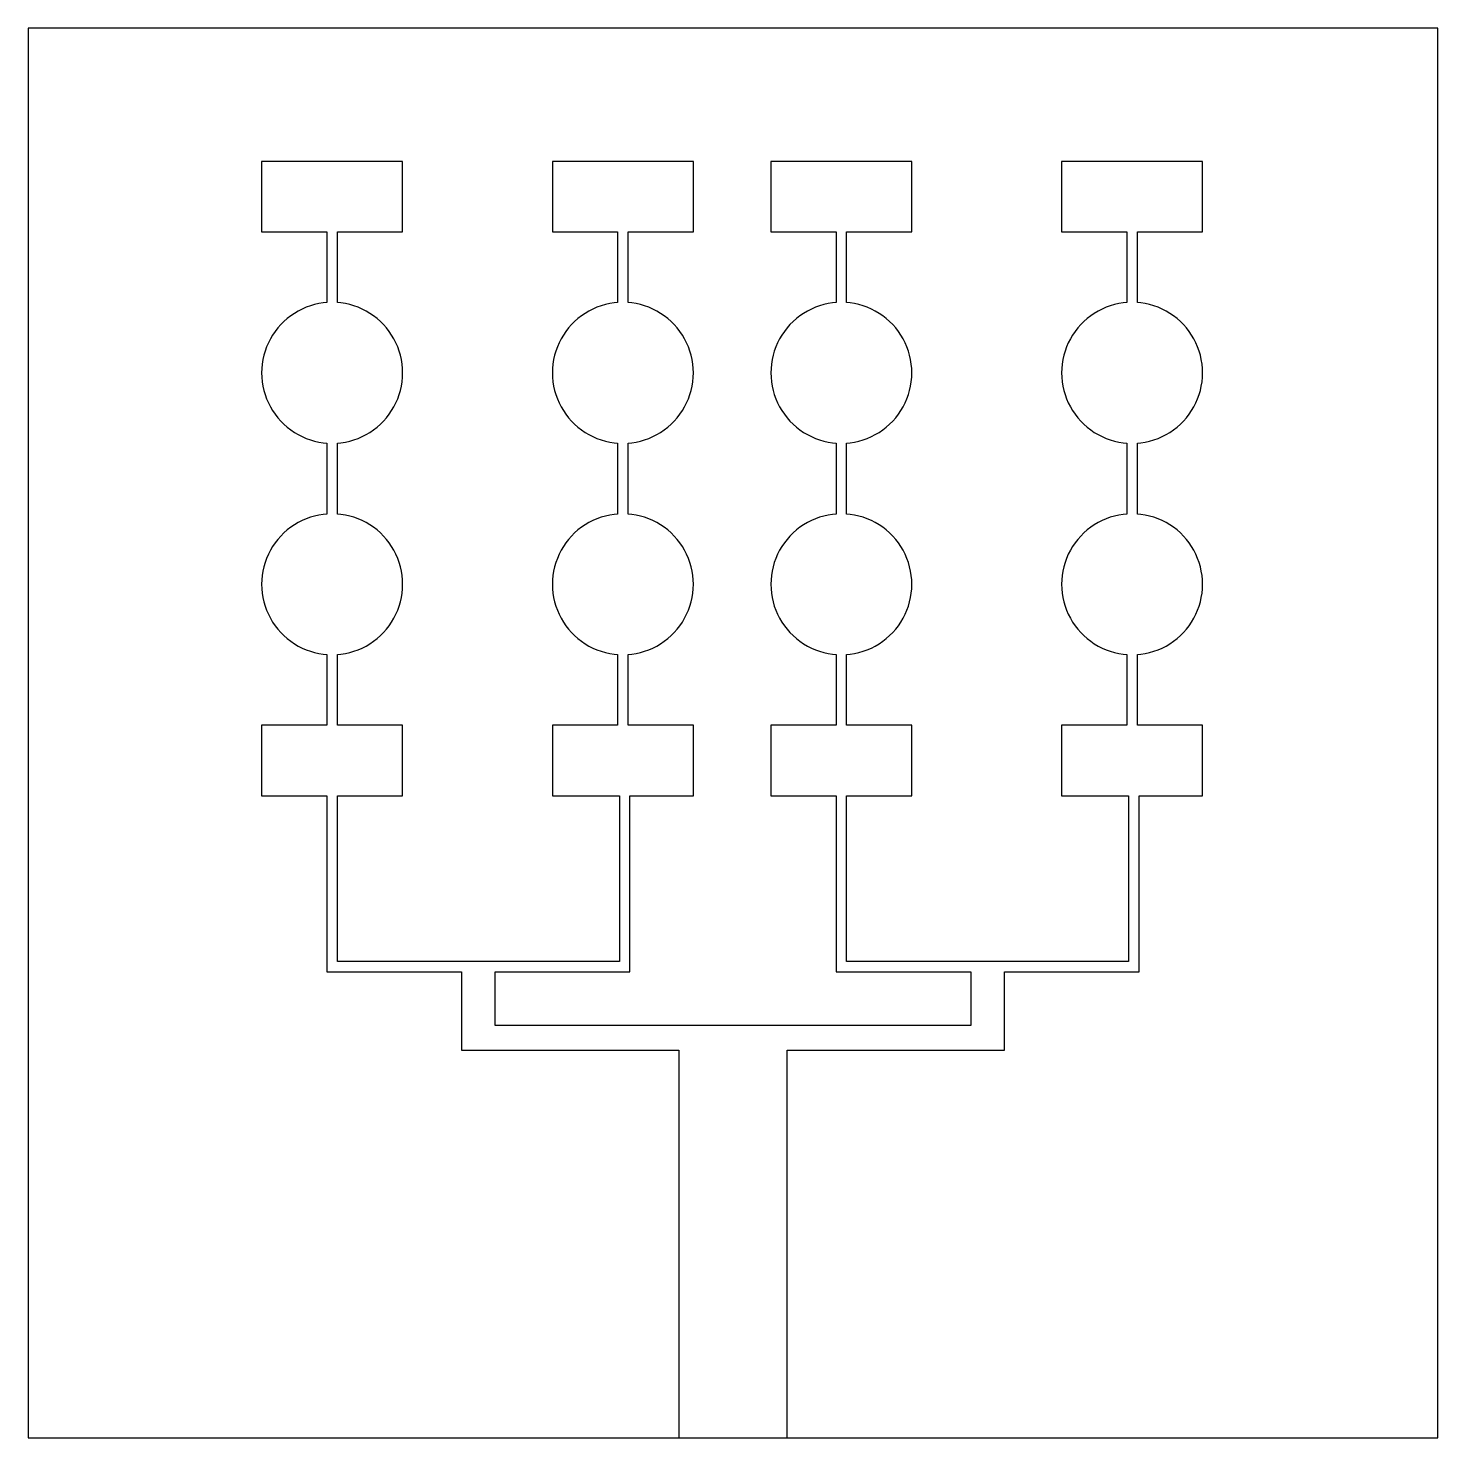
# Model space of a CAD drawing. Extents: x -20 to 20, y -20 to 20.
import ezdxf

# ---------------------------------------------------------------- set-up
doc = ezdxf.new("R2010")
doc.units = 0

msp = doc.modelspace()

# ---------------------------------------------------------------- linework, layer by layer
at = {"layer": 'COPPER (ANNEALED)'}
msp.add_lwpolyline([(-1.535, -20), (1.535, -20), (1.535, -9), (7.7, -9), (7.7, -6.78), (11.525, -6.78), (11.525, -1.78), (13.325, -1.78), (13.325, 0.22), (11.475, 0.22), (11.475, 2.226255), (11.575666, 2.235771), (11.699763, 2.255425), (11.82238, 2.282834), (11.943034, 2.317887), (12.061249, 2.360447), (12.176559, 2.410346), (12.288507, 2.467387), (12.396654, 2.531344), (12.500571, 2.601966), (12.599848, 2.678974), (12.694094, 2.762063), (12.782937, 2.850906), (12.866026, 2.945152), (12.943034, 3.044429), (13.013656, 3.148346), (13.077613, 3.256493), (13.134654, 3.368441), (13.184553, 3.483751), (13.227113, 3.601966), (13.262166, 3.72262), (13.289575, 3.845237), (13.309229, 3.969334), (13.321053, 4.094419), (13.325, 4.22), (13.321053, 4.345581), (13.309229, 4.470666), (13.289575, 4.594763), (13.262166, 4.71738), (13.227113, 4.838034), (13.184553, 4.956249), (13.134654, 5.071559), (13.077613, 5.183507), (13.013656, 5.291654), (12.943034, 5.395571), (12.866026, 5.494848), (12.782937, 5.589094), (12.694094, 5.677937), (12.599848, 5.761026), (12.500571, 5.838034), (12.396654, 5.908656), (12.288507, 5.972613), (12.176559, 6.029654), (12.061249, 6.079553), (11.943034, 6.122113), (11.82238, 6.157166), (11.699763, 6.184575), (11.575666, 6.204229), (11.475, 6.213745), (11.475, 8.226255), (11.575666, 8.235771), (11.699763, 8.255425), (11.82238, 8.282834), (11.943034, 8.317887), (12.061249, 8.360447), (12.176559, 8.410346), (12.288507, 8.467387), (12.396654, 8.531344), (12.500571, 8.601966), (12.599848, 8.678974), (12.694094, 8.762063), (12.782937, 8.850906), (12.866026, 8.945152), (12.943034, 9.044429), (13.013656, 9.148346), (13.077613, 9.256493), (13.134654, 9.368441), (13.184553, 9.483751), (13.227113, 9.601966), (13.262166, 9.72262), (13.289575, 9.845237), (13.309229, 9.969334), (13.321053, 10.094419), (13.325, 10.22), (13.321053, 10.345581), (13.309229, 10.470666), (13.289575, 10.594763), (13.262166, 10.71738), (13.227113, 10.838034), (13.184553, 10.956249), (13.134654, 11.071559), (13.077613, 11.183507), (13.013656, 11.291654), (12.943034, 11.395571), (12.866026, 11.494848), (12.782937, 11.589094), (12.694094, 11.677937), (12.599848, 11.761026), (12.500571, 11.838034), (12.396654, 11.908656), (12.288507, 11.972613), (12.176559, 12.029654), (12.061249, 12.079553), (11.943034, 12.122113), (11.82238, 12.157166), (11.699763, 12.184575), (11.575666, 12.204229), (11.475, 12.213745), (11.475, 14.22), (13.325, 14.22), (13.325, 16.22), (9.325, 16.22), (9.325, 14.22), (11.175, 14.22), (11.175, 12.213745), (11.074334, 12.204229), (10.950237, 12.184575), (10.82762, 12.157166), (10.706966, 12.122113), (10.588751, 12.079553), (10.473441, 12.029654), (10.361493, 11.972613), (10.253346, 11.908656), (10.149429, 11.838034), (10.050152, 11.761026), (9.955906, 11.677937), (9.867063, 11.589094), (9.783974, 11.494848), (9.706966, 11.395571), (9.636344, 11.291654), (9.572387, 11.183507), (9.515346, 11.071559), (9.465447, 10.956249), (9.422887, 10.838034), (9.387834, 10.71738), (9.360425, 10.594763), (9.340771, 10.470666), (9.328947, 10.345581), (9.325, 10.22), (9.328947, 10.094419), (9.340771, 9.969334), (9.360425, 9.845237), (9.387834, 9.72262), (9.422887, 9.601966), (9.465447, 9.483751), (9.515346, 9.368441), (9.572387, 9.256493), (9.636344, 9.148346), (9.706966, 9.044429), (9.783974, 8.945152), (9.867063, 8.850906), (9.955906, 8.762063), (10.050152, 8.678974), (10.149429, 8.601966), (10.253346, 8.531344), (10.361493, 8.467387), (10.473441, 8.410346), (10.588751, 8.360447), (10.706966, 8.317887), (10.82762, 8.282834), (10.950237, 8.255425), (11.074334, 8.235771), (11.175, 8.226255), (11.175, 6.213745), (11.074334, 6.204229), (10.950237, 6.184575), (10.82762, 6.157166), (10.706966, 6.122113), (10.588751, 6.079553), (10.473441, 6.029654), (10.361493, 5.972613), (10.253346, 5.908656), (10.149429, 5.838034), (10.050152, 5.761026), (9.955906, 5.677937), (9.867063, 5.589094), (9.783974, 5.494848), (9.706966, 5.395571), (9.636344, 5.291654), (9.572387, 5.183507), (9.515346, 5.071559), (9.465447, 4.956249), (9.422887, 4.838034), (9.387834, 4.71738), (9.360425, 4.594763), (9.340771, 4.470666), (9.328947, 4.345581), (9.325, 4.22), (9.328947, 4.094419), (9.340771, 3.969334), (9.360425, 3.845237), (9.387834, 3.72262), (9.422887, 3.601966), (9.465447, 3.483751), (9.515346, 3.368441), (9.572387, 3.256493), (9.636344, 3.148346), (9.706966, 3.044429), (9.783974, 2.945152), (9.867063, 2.850906), (9.955906, 2.762063), (10.050152, 2.678974), (10.149429, 2.601966), (10.253346, 2.531344), (10.361493, 2.467387), (10.473441, 2.410346), (10.588751, 2.360447), (10.706966, 2.317887), (10.82762, 2.282834), (10.950237, 2.255425), (11.074334, 2.235771), (11.175, 2.226255), (11.175, 0.22), (9.325, 0.22), (9.325, -1.78), (11.225, -1.78), (11.225, -6.48), (3.225, -6.48), (3.225, -1.78), (5.075, -1.78), (5.075, 0.22), (3.225, 0.22), (3.225, 2.226255), (3.325666, 2.235771), (3.449763, 2.255425), (3.57238, 2.282834), (3.693034, 2.317887), (3.811249, 2.360447), (3.926559, 2.410346), (4.038507, 2.467387), (4.146654, 2.531344), (4.250571, 2.601966), (4.349848, 2.678974), (4.444094, 2.762063), (4.532937, 2.850906), (4.616026, 2.945152), (4.693034, 3.044429), (4.763656, 3.148346), (4.827613, 3.256493), (4.884654, 3.368441), (4.934553, 3.483751), (4.977113, 3.601966), (5.012166, 3.72262), (5.039575, 3.845237), (5.059229, 3.969334), (5.071053, 4.094419), (5.075, 4.22), (5.071053, 4.345581), (5.059229, 4.470666), (5.039575, 4.594763), (5.012166, 4.71738), (4.977113, 4.838034), (4.934553, 4.956249), (4.884654, 5.071559), (4.827613, 5.183507), (4.763656, 5.291654), (4.693034, 5.395571), (4.616026, 5.494848), (4.532937, 5.589094), (4.444094, 5.677937), (4.349848, 5.761026), (4.250571, 5.838034), (4.146654, 5.908656), (4.038507, 5.972613), (3.926559, 6.029654), (3.811249, 6.079553), (3.693034, 6.122113), (3.57238, 6.157166), (3.449763, 6.184575), (3.325666, 6.204229), (3.225, 6.213745), (3.225, 8.226255), (3.325666, 8.235771), (3.449763, 8.255425), (3.57238, 8.282834), (3.693034, 8.317887), (3.811249, 8.360447), (3.926559, 8.410346), (4.038507, 8.467387), (4.146654, 8.531344), (4.250571, 8.601966), (4.349848, 8.678974), (4.444094, 8.762063), (4.532937, 8.850906), (4.616026, 8.945152), (4.693034, 9.044429), (4.763656, 9.148346), (4.827613, 9.256493), (4.884654, 9.368441), (4.934553, 9.483751), (4.977113, 9.601966), (5.012166, 9.72262), (5.039575, 9.845237), (5.059229, 9.969334), (5.071053, 10.094419), (5.075, 10.22), (5.071053, 10.345581), (5.059229, 10.470666), (5.039575, 10.594763), (5.012166, 10.71738), (4.977113, 10.838034), (4.934553, 10.956249), (4.884654, 11.071559), (4.827613, 11.183507), (4.763656, 11.291654), (4.693034, 11.395571), (4.616026, 11.494848), (4.532937, 11.589094), (4.444094, 11.677937), (4.349848, 11.761026), (4.250571, 11.838034), (4.146654, 11.908656), (4.038507, 11.972613), (3.926559, 12.029654), (3.811249, 12.079553), (3.693034, 12.122113), (3.57238, 12.157166), (3.449763, 12.184575), (3.325666, 12.204229), (3.225, 12.213745), (3.225, 14.22), (5.075, 14.22), (5.075, 16.22), (1.075, 16.22), (1.075, 14.22), (2.925, 14.22), (2.925, 12.213745), (2.824334, 12.204229), (2.700237, 12.184575), (2.57762, 12.157166), (2.456966, 12.122113), (2.338751, 12.079553), (2.223441, 12.029654), (2.111493, 11.972613), (2.003346, 11.908656), (1.899429, 11.838034), (1.800152, 11.761026), (1.705906, 11.677937), (1.617063, 11.589094), (1.533974, 11.494848), (1.456966, 11.395571), (1.386344, 11.291654), (1.322387, 11.183507), (1.265346, 11.071559), (1.215447, 10.956249), (1.172887, 10.838034), (1.137834, 10.71738), (1.110425, 10.594763), (1.090771, 10.470666), (1.078947, 10.345581), (1.075, 10.22), (1.078947, 10.094419), (1.090771, 9.969334), (1.110425, 9.845237), (1.137834, 9.72262), (1.172887, 9.601966), (1.215447, 9.483751), (1.265346, 9.368441), (1.322387, 9.256493), (1.386344, 9.148346), (1.456966, 9.044429), (1.533974, 8.945152), (1.617063, 8.850906), (1.705906, 8.762063), (1.800152, 8.678974), (1.899429, 8.601966), (2.003346, 8.531344), (2.111493, 8.467387), (2.223441, 8.410346), (2.338751, 8.360447), (2.456966, 8.317887), (2.57762, 8.282834), (2.700237, 8.255425), (2.824334, 8.235771), (2.925, 8.226255), (2.925, 6.213745), (2.824334, 6.204229), (2.700237, 6.184575), (2.57762, 6.157166), (2.456966, 6.122113), (2.338751, 6.079553), (2.223441, 6.029654), (2.111493, 5.972613), (2.003346, 5.908656), (1.899429, 5.838034), (1.800152, 5.761026), (1.705906, 5.677937), (1.617063, 5.589094), (1.533974, 5.494848), (1.456966, 5.395571), (1.386344, 5.291654), (1.322387, 5.183507), (1.265346, 5.071559), (1.215447, 4.956249), (1.172887, 4.838034), (1.137834, 4.71738), (1.110425, 4.594763), (1.090771, 4.470666), (1.078947, 4.345581), (1.075, 4.22), (1.078947, 4.094419), (1.090771, 3.969334), (1.110425, 3.845237), (1.137834, 3.72262), (1.172887, 3.601966), (1.215447, 3.483751), (1.265346, 3.368441), (1.322387, 3.256493), (1.386344, 3.148346), (1.456966, 3.044429), (1.533974, 2.945152), (1.617063, 2.850906), (1.705906, 2.762063), (1.800152, 2.678974), (1.899429, 2.601966), (2.003346, 2.531344), (2.111493, 2.467387), (2.223441, 2.410346), (2.338751, 2.360447), (2.456966, 2.317887), (2.57762, 2.282834), (2.700237, 2.255425), (2.824334, 2.235771), (2.925, 2.226255), (2.925, 0.22), (1.075, 0.22), (1.075, -1.78), (2.925, -1.78), (2.925, -6.78), (6.75, -6.78), (6.75, -8.3), (-6.75, -8.3), (-6.75, -6.78), (-2.925, -6.78), (-2.925, -1.78), (-1.125, -1.78), (-1.125, 0.22), (-2.975, 0.22), (-2.975, 2.226255), (-2.874334, 2.235771), (-2.750237, 2.255425), (-2.62762, 2.282834), (-2.506966, 2.317887), (-2.388751, 2.360447), (-2.273441, 2.410346), (-2.161493, 2.467387), (-2.053346, 2.531344), (-1.949429, 2.601966), (-1.850152, 2.678974), (-1.755906, 2.762063), (-1.667063, 2.850906), (-1.583974, 2.945152), (-1.506966, 3.044429), (-1.436344, 3.148346), (-1.372387, 3.256493), (-1.315346, 3.368441), (-1.265447, 3.483751), (-1.222887, 3.601966), (-1.187834, 3.72262), (-1.160425, 3.845237), (-1.140771, 3.969334), (-1.128947, 4.094419), (-1.125, 4.22), (-1.128947, 4.345581), (-1.140771, 4.470666), (-1.160425, 4.594763), (-1.187834, 4.71738), (-1.222887, 4.838034), (-1.265447, 4.956249), (-1.315346, 5.071559), (-1.372387, 5.183507), (-1.436344, 5.291654), (-1.506966, 5.395571), (-1.583974, 5.494848), (-1.667063, 5.589094), (-1.755906, 5.677937), (-1.850152, 5.761026), (-1.949429, 5.838034), (-2.053346, 5.908656), (-2.161493, 5.972613), (-2.273441, 6.029654), (-2.388751, 6.079553), (-2.506966, 6.122113), (-2.62762, 6.157166), (-2.750237, 6.184575), (-2.874334, 6.204229), (-2.975, 6.213745), (-2.975, 8.226255), (-2.874334, 8.235771), (-2.750237, 8.255425), (-2.62762, 8.282834), (-2.506966, 8.317887), (-2.388751, 8.360447), (-2.273441, 8.410346), (-2.161493, 8.467387), (-2.053346, 8.531344), (-1.949429, 8.601966), (-1.850152, 8.678974), (-1.755906, 8.762063), (-1.667063, 8.850906), (-1.583974, 8.945152), (-1.506966, 9.044429), (-1.436344, 9.148346), (-1.372387, 9.256493), (-1.315346, 9.368441), (-1.265447, 9.483751), (-1.222887, 9.601966), (-1.187834, 9.72262), (-1.160425, 9.845237), (-1.140771, 9.969334), (-1.128947, 10.094419), (-1.125, 10.22), (-1.128947, 10.345581), (-1.140771, 10.470666), (-1.160425, 10.594763), (-1.187834, 10.71738), (-1.222887, 10.838034), (-1.265447, 10.956249), (-1.315346, 11.071559), (-1.372387, 11.183507), (-1.436344, 11.291654), (-1.506966, 11.395571), (-1.583974, 11.494848), (-1.667063, 11.589094), (-1.755906, 11.677937), (-1.850152, 11.761026), (-1.949429, 11.838034), (-2.053346, 11.908656), (-2.161493, 11.972613), (-2.273441, 12.029654), (-2.388751, 12.079553), (-2.506966, 12.122113), (-2.62762, 12.157166), (-2.750237, 12.184575), (-2.874334, 12.204229), (-2.975, 12.213745), (-2.975, 14.22), (-1.125, 14.22), (-1.125, 16.22), (-5.125, 16.22), (-5.125, 14.22), (-3.275, 14.22), (-3.275, 12.213745), (-3.375666, 12.204229), (-3.499763, 12.184575), (-3.62238, 12.157166), (-3.743034, 12.122113), (-3.861249, 12.079553), (-3.976559, 12.029654), (-4.088507, 11.972613), (-4.196654, 11.908656), (-4.300571, 11.838034), (-4.399848, 11.761026), (-4.494094, 11.677937), (-4.582937, 11.589094), (-4.666026, 11.494848), (-4.743034, 11.395571), (-4.813656, 11.291654), (-4.877613, 11.183507), (-4.934654, 11.071559), (-4.984553, 10.956249), (-5.027113, 10.838034), (-5.062166, 10.71738), (-5.089575, 10.594763), (-5.109229, 10.470666), (-5.121053, 10.345581), (-5.125, 10.22), (-5.121053, 10.094419), (-5.109229, 9.969334), (-5.089575, 9.845237), (-5.062166, 9.72262), (-5.027113, 9.601966), (-4.984553, 9.483751), (-4.934654, 9.368441), (-4.877613, 9.256493), (-4.813656, 9.148346), (-4.743034, 9.044429), (-4.666026, 8.945152), (-4.582937, 8.850906), (-4.494094, 8.762063), (-4.399848, 8.678974), (-4.300571, 8.601966), (-4.196654, 8.531344), (-4.088507, 8.467387), (-3.976559, 8.410346), (-3.861249, 8.360447), (-3.743034, 8.317887), (-3.62238, 8.282834), (-3.499763, 8.255425), (-3.375666, 8.235771), (-3.275, 8.226255), (-3.275, 6.213745), (-3.375666, 6.204229), (-3.499763, 6.184575), (-3.62238, 6.157166), (-3.743034, 6.122113), (-3.861249, 6.079553), (-3.976559, 6.029654), (-4.088507, 5.972613), (-4.196654, 5.908656), (-4.300571, 5.838034), (-4.399848, 5.761026), (-4.494094, 5.677937), (-4.582937, 5.589094), (-4.666026, 5.494848), (-4.743034, 5.395571), (-4.813656, 5.291654), (-4.877613, 5.183507), (-4.934654, 5.071559), (-4.984553, 4.956249), (-5.027113, 4.838034), (-5.062166, 4.71738), (-5.089575, 4.594763), (-5.109229, 4.470666), (-5.121053, 4.345581), (-5.125, 4.22), (-5.121053, 4.094419), (-5.109229, 3.969334), (-5.089575, 3.845237), (-5.062166, 3.72262), (-5.027113, 3.601966), (-4.984553, 3.483751), (-4.934654, 3.368441), (-4.877613, 3.256493), (-4.813656, 3.148346), (-4.743034, 3.044429), (-4.666026, 2.945152), (-4.582937, 2.850906), (-4.494094, 2.762063), (-4.399848, 2.678974), (-4.300571, 2.601966), (-4.196654, 2.531344), (-4.088507, 2.467387), (-3.976559, 2.410346), (-3.861249, 2.360447), (-3.743034, 2.317887), (-3.62238, 2.282834), (-3.499763, 2.255425), (-3.375666, 2.235771), (-3.275, 2.226255), (-3.275, 0.22), (-5.125, 0.22), (-5.125, -1.78), (-3.225, -1.78), (-3.225, -6.48), (-11.225, -6.48), (-11.225, -1.78), (-9.375, -1.78), (-9.375, 0.22), (-11.225, 0.22), (-11.225, 2.226255), (-11.124334, 2.235771), (-11.000237, 2.255425), (-10.87762, 2.282834), (-10.756966, 2.317887), (-10.638751, 2.360447), (-10.523441, 2.410346), (-10.411493, 2.467387), (-10.303346, 2.531344), (-10.199429, 2.601966), (-10.100152, 2.678974), (-10.005906, 2.762063), (-9.917063, 2.850906), (-9.833974, 2.945152), (-9.756966, 3.044429), (-9.686344, 3.148346), (-9.622387, 3.256493), (-9.565346, 3.368441), (-9.515447, 3.483751), (-9.472887, 3.601966), (-9.437834, 3.72262), (-9.410425, 3.845237), (-9.390771, 3.969334), (-9.378947, 4.094419), (-9.375, 4.22), (-9.378947, 4.345581), (-9.390771, 4.470666), (-9.410425, 4.594763), (-9.437834, 4.71738), (-9.472887, 4.838034), (-9.515447, 4.956249), (-9.565346, 5.071559), (-9.622387, 5.183507), (-9.686344, 5.291654), (-9.756966, 5.395571), (-9.833974, 5.494848), (-9.917063, 5.589094), (-10.005906, 5.677937), (-10.100152, 5.761026), (-10.199429, 5.838034), (-10.303346, 5.908656), (-10.411493, 5.972613), (-10.523441, 6.029654), (-10.638751, 6.079553), (-10.756966, 6.122113), (-10.87762, 6.157166), (-11.000237, 6.184575), (-11.124334, 6.204229), (-11.225, 6.213745), (-11.225, 8.226255), (-11.124334, 8.235771), (-11.000237, 8.255425), (-10.87762, 8.282834), (-10.756966, 8.317887), (-10.638751, 8.360447), (-10.523441, 8.410346), (-10.411493, 8.467387), (-10.303346, 8.531344), (-10.199429, 8.601966), (-10.100152, 8.678974), (-10.005906, 8.762063), (-9.917063, 8.850906), (-9.833974, 8.945152), (-9.756966, 9.044429), (-9.686344, 9.148346), (-9.622387, 9.256493), (-9.565346, 9.368441), (-9.515447, 9.483751), (-9.472887, 9.601966), (-9.437834, 9.72262), (-9.410425, 9.845237), (-9.390771, 9.969334), (-9.378947, 10.094419), (-9.375, 10.22), (-9.378947, 10.345581), (-9.390771, 10.470666), (-9.410425, 10.594763), (-9.437834, 10.71738), (-9.472887, 10.838034), (-9.515447, 10.956249), (-9.565346, 11.071559), (-9.622387, 11.183507), (-9.686344, 11.291654), (-9.756966, 11.395571), (-9.833974, 11.494848), (-9.917063, 11.589094), (-10.005906, 11.677937), (-10.100152, 11.761026), (-10.199429, 11.838034), (-10.303346, 11.908656), (-10.411493, 11.972613), (-10.523441, 12.029654), (-10.638751, 12.079553), (-10.756966, 12.122113), (-10.87762, 12.157166), (-11.000237, 12.184575), (-11.124334, 12.204229), (-11.225, 12.213745), (-11.225, 14.22), (-9.375, 14.22), (-9.375, 16.22), (-13.375, 16.22), (-13.375, 14.22), (-11.525, 14.22), (-11.525, 12.213745), (-11.625666, 12.204229), (-11.749763, 12.184575), (-11.87238, 12.157166), (-11.993034, 12.122113), (-12.111249, 12.079553), (-12.226559, 12.029654), (-12.338507, 11.972613), (-12.446654, 11.908656), (-12.550571, 11.838034), (-12.649848, 11.761026), (-12.744094, 11.677937), (-12.832937, 11.589094), (-12.916026, 11.494848), (-12.993034, 11.395571), (-13.063656, 11.291654), (-13.127613, 11.183507), (-13.184654, 11.071559), (-13.234553, 10.956249), (-13.277113, 10.838034), (-13.312166, 10.71738), (-13.339575, 10.594763), (-13.359229, 10.470666), (-13.371053, 10.345581), (-13.375, 10.22), (-13.371053, 10.094419), (-13.359229, 9.969334), (-13.339575, 9.845237), (-13.312166, 9.72262), (-13.277113, 9.601966), (-13.234553, 9.483751), (-13.184654, 9.368441), (-13.127613, 9.256493), (-13.063656, 9.148346), (-12.993034, 9.044429), (-12.916026, 8.945152), (-12.832937, 8.850906), (-12.744094, 8.762063), (-12.649848, 8.678974), (-12.550571, 8.601966), (-12.446654, 8.531344), (-12.338507, 8.467387), (-12.226559, 8.410346), (-12.111249, 8.360447), (-11.993034, 8.317887), (-11.87238, 8.282834), (-11.749763, 8.255425), (-11.625666, 8.235771), (-11.525, 8.226255), (-11.525, 6.213745), (-11.625666, 6.204229), (-11.749763, 6.184575), (-11.87238, 6.157166), (-11.993034, 6.122113), (-12.111249, 6.079553), (-12.226559, 6.029654), (-12.338507, 5.972613), (-12.446654, 5.908656), (-12.550571, 5.838034), (-12.649848, 5.761026), (-12.744094, 5.677937), (-12.832937, 5.589094), (-12.916026, 5.494848), (-12.993034, 5.395571), (-13.063656, 5.291654), (-13.127613, 5.183507), (-13.184654, 5.071559), (-13.234553, 4.956249), (-13.277113, 4.838034), (-13.312166, 4.71738), (-13.339575, 4.594763), (-13.359229, 4.470666), (-13.371053, 4.345581), (-13.375, 4.22), (-13.371053, 4.094419), (-13.359229, 3.969334), (-13.339575, 3.845237), (-13.312166, 3.72262), (-13.277113, 3.601966), (-13.234553, 3.483751), (-13.184654, 3.368441), (-13.127613, 3.256493), (-13.063656, 3.148346), (-12.993034, 3.044429), (-12.916026, 2.945152), (-12.832937, 2.850906), (-12.744094, 2.762063), (-12.649848, 2.678974), (-12.550571, 2.601966), (-12.446654, 2.531344), (-12.338507, 2.467387), (-12.226559, 2.410346), (-12.111249, 2.360447), (-11.993034, 2.317887), (-11.87238, 2.282834), (-11.749763, 2.255425), (-11.625666, 2.235771), (-11.525, 2.226255), (-11.525, 0.22), (-13.375, 0.22), (-13.375, -1.78), (-11.525, -1.78), (-11.525, -6.78), (-7.7, -6.78), (-7.7, -9), (-1.535, -9)], close=True, dxfattribs=at)
at = {"layer": 'FR-4 (LOSSY)'}
msp.add_lwpolyline([(-20, -20), (20, -20), (20, 20), (-20, 20)], close=True, dxfattribs=at)

doc.saveas('drawing.dxf')
